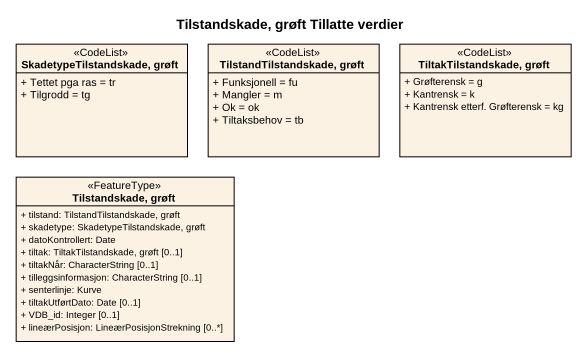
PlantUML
@startuml
title Tilstandskade, grøft Tillatte verdier
hide circle
hide empty members
skinparam classAttributeIconSize 0
class "SkadetypeTilstandskade, grøft" as SkadetypeTilstandskade_grøft <<CodeList>> {
  + Tettet pga ras = tr
  + Tilgrodd = tg
}
class "TilstandTilstandskade, grøft" as TilstandTilstandskade_grøft <<CodeList>> {
  + Funksjonell = fu
  + Mangler = m
  + Ok = ok
  + Tiltaksbehov = tb
}
class "TiltakTilstandskade, grøft" as TiltakTilstandskade_grøft <<CodeList>> {
  + Grøfterensk = g
  + Kantrensk = k
  + Kantrensk etterf. Grøfterensk = kg
}
class "Tilstandskade, grøft" as Tilstandskade_grøft <<FeatureType>> {
  + tilstand: TilstandTilstandskade, grøft
  + skadetype: SkadetypeTilstandskade, grøft
  + datoKontrollert: Date
  + tiltak: TiltakTilstandskade, grøft [0..1]
  + tiltakNår: CharacterString [0..1]
  + tilleggsinformasjon: CharacterString [0..1]
  + senterlinje: Kurve
  + tiltakUtførtDato: Date [0..1]
  + VDB_id: Integer [0..1]
  + lineærPosisjon: LineærPosisjonStrekning [0..*]
}
@enduml
